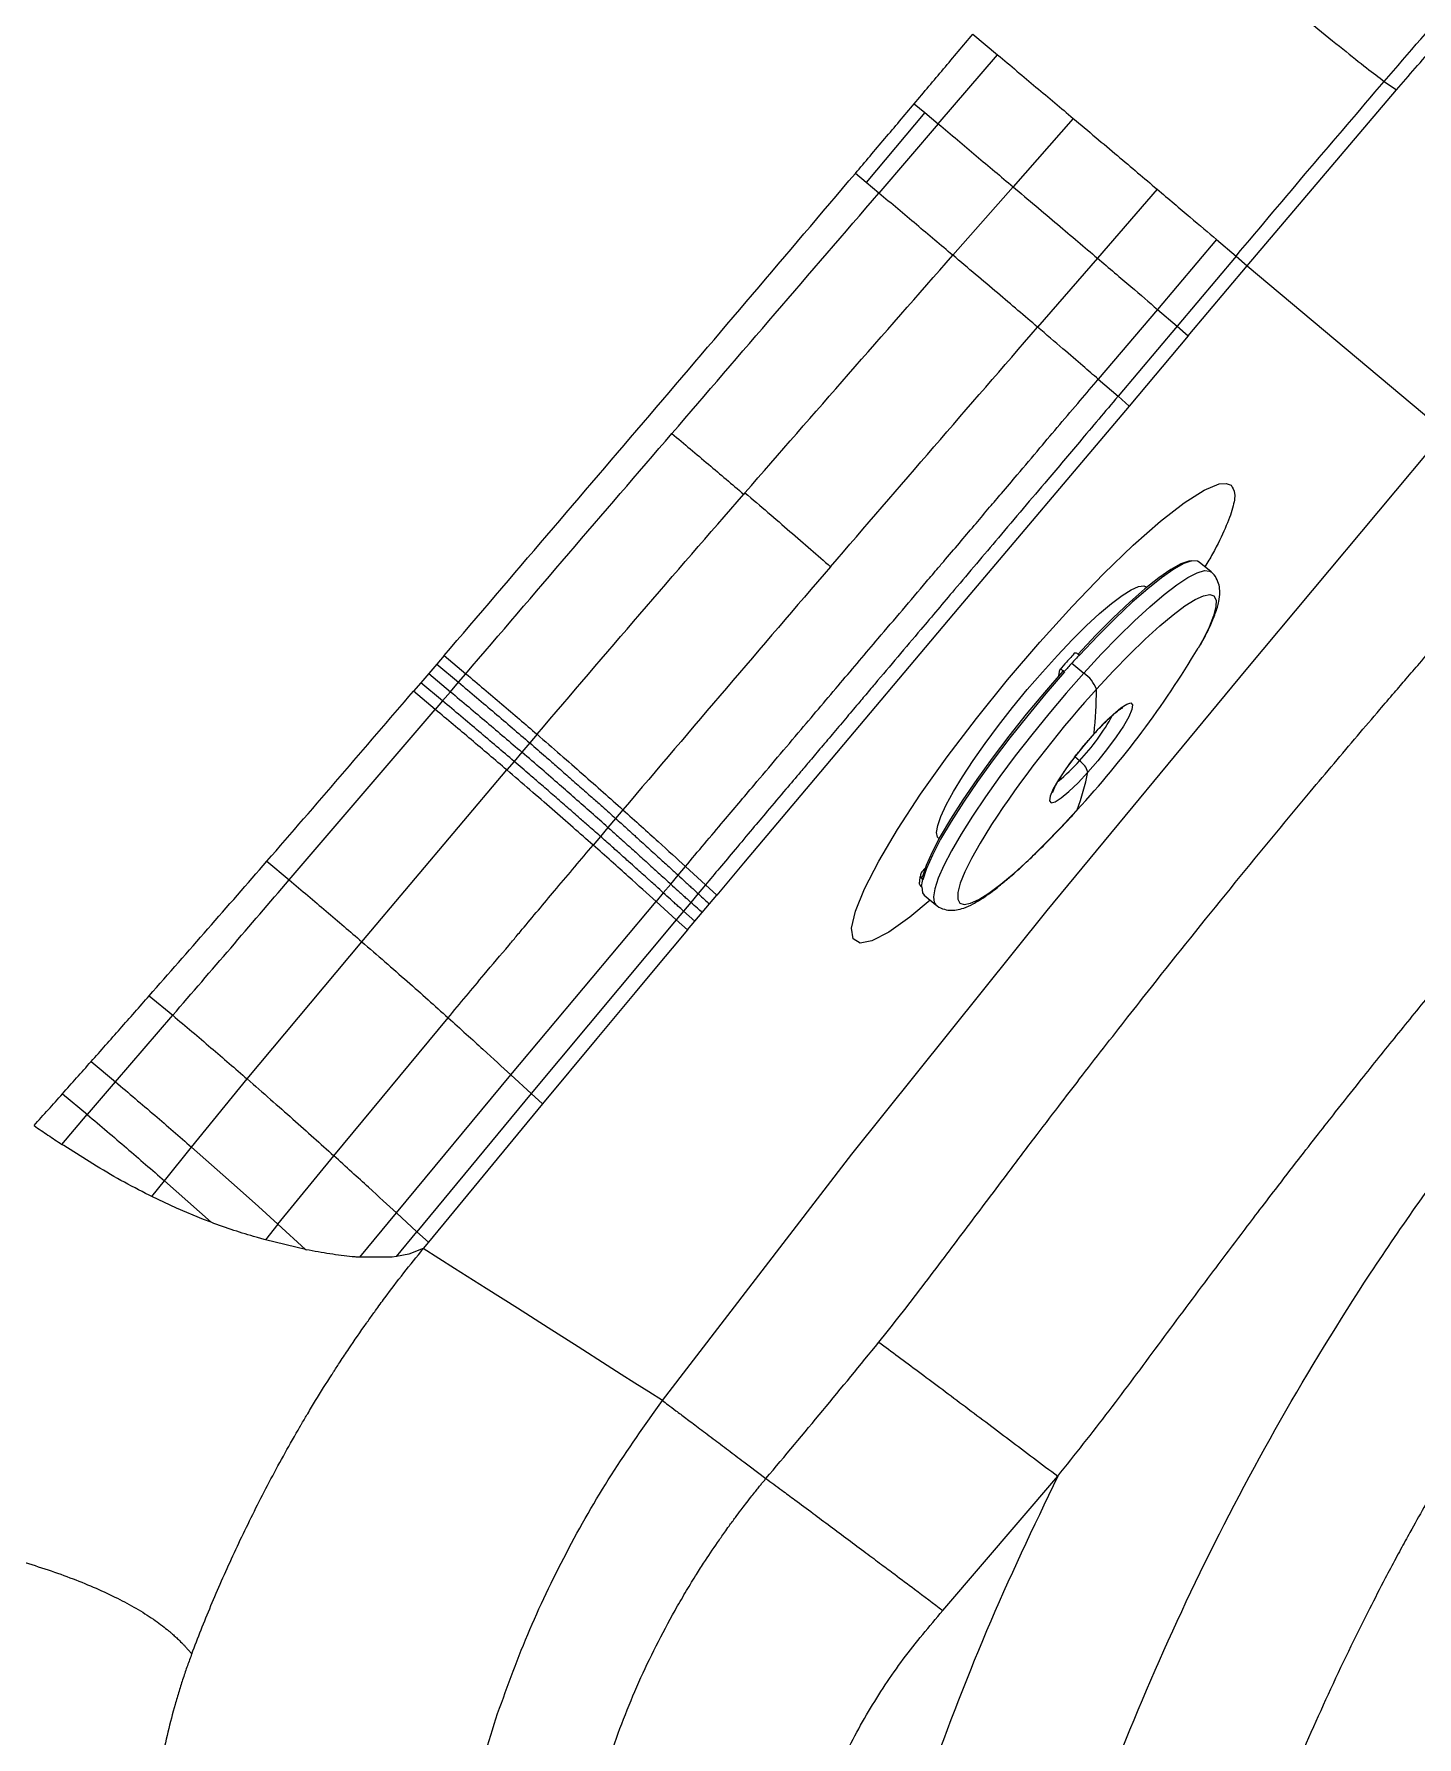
# Model space of a CAD drawing. Extents: x -51 to 27, y -13 to 136.
# Drawn here: x -26.74 to -20.89, y 50.06 to 57.27 of the extents above; entities that cross this region are included whole.
import ezdxf

# ---------------------------------------------------------------- set-up
doc = ezdxf.new("R2010")
doc.units = 0
doc.header["$MEASUREMENT"] = 0
doc.layers.add('GEOMETRY', color=2, linetype='Continuous', lineweight=25)

# ---------------------------------------------------------------- blocks, each defined once
blk = doc.blocks.new('2026 MONTERREY-BLOOM')
at = {"layer": 'GEOMETRY'}
for p, q in [((-11.09, -26.4487), (-10.9857, -26.5363)), ((-11.2365, -26.8287), (-10.9857, -26.5363)), ((-9.9293, -27.4288), (-9.2977, -26.6852)), ((-9.3497, -26.6489), (-9.2977, -26.6852)), ((-11.2938, -26.7806), (-11.5417, -27.0763)), ((-11.3382, -26.7433), (-11.2938, -26.7806)), ((-11.2938, -26.7806), (-11.2365, -26.8287)), ((-11.2365, -26.8287), (-11.4881, -27.1213)), ((-10.6657, -26.8055), (-10.9202, -27.0946)), ((-11.5417, -27.0763), (-11.5875, -27.0379)), ((-11.4881, -27.1213), (-11.5417, -27.0763)), ((-10.9203, -27.0946), (-11.1752, -27.3841)), ((-10.3112, -27.1044), (-10.5637, -27.3961)), ((-10.0596, -27.3174), (-10.3094, -27.613)), ((-10.0596, -27.3174), (-9.977, -27.3878)), ((-10.5637, -27.3961), (-10.8166, -27.6879)), ((-9.9769, -27.3878), (-10.2263, -27.6845)), ((-10.1789, -27.7255), (-9.9293, -27.4288)), ((-9.9769, -27.3878), (-9.9293, -27.4288)), ((-9.9293, -27.4289), (-9.0925, -28.131)), ((-10.3095, -27.613), (-10.5598, -27.9083)), ((-10.3094, -27.613), (-10.2263, -27.6844)), ((-10.2263, -27.6845), (-10.4762, -27.9806)), ((-10.2263, -27.6845), (-10.1789, -27.7255)), ((-10.1789, -27.7255), (-10.4289, -28.0218)), ((-10.5598, -27.9083), (-10.4763, -27.9805)), ((-10.4762, -27.9806), (-10.4289, -28.0218)), ((-10.4288, -28.0219), (-11.1495, -28.8743)), ((-9.9345, -29.1368), (-9.0925, -28.131)), ((-12.0546, -28.3885), (-12.0598, -28.3946)), ((-10.0828, -28.7232), (-10.1325, -28.6821)), ((-10.3554, -28.7889), (-10.3572, -28.7875)), ((-11.1495, -28.8743), (-11.7581, -29.5952)), ((-13.3274, -29.0769), (-13.3585, -29.1133)), ((-13.3274, -29.0769), (-13.2357, -29.1538)), ((-10.6386, -29.0755), (-10.6401, -29.0743)), ((-13.3924, -29.1528), (-13.4258, -29.1918)), ((-13.3585, -29.1133), (-13.3924, -29.1528)), ((-13.3924, -29.1528), (-13.3005, -29.2297)), ((-13.3585, -29.1133), (-13.2667, -29.1901)), ((-13.2667, -29.1901), (-13.2357, -29.1538)), ((-10.7757, -30.1557), (-9.9345, -29.1368)), ((-10.7268, -29.1616), (-10.7229, -29.1371)), ((-10.7106, -29.1452), (-10.7105, -29.1446)), ((-10.7038, -29.1448), (-10.7023, -29.146)), ((-10.6719, -29.1091), (-10.6207, -29.1515)), ((-13.4258, -29.1918), (-13.4568, -29.228)), ((-13.3648, -29.3049), (-13.4568, -29.228)), ((-13.3338, -29.2687), (-13.4258, -29.1918)), ((-13.3005, -29.2297), (-13.3338, -29.2687)), ((-13.3005, -29.2297), (-13.2667, -29.1901)), ((-10.5672, -29.2196), (-10.5886, -29.2434)), ((-13.9828, -30.0258), (-13.3648, -29.3049)), ((-13.3338, -29.2687), (-13.3648, -29.3049)), ((-12.9654, -29.4464), (-12.9987, -29.4856)), ((-12.9344, -29.4099), (-12.9654, -29.4464)), ((-13.0315, -29.5243), (-13.0624, -29.5607)), ((-12.9987, -29.4856), (-13.0315, -29.5243)), ((-10.6393, -29.5218), (-10.6584, -29.5053)), ((-13.676, -30.2869), (-13.0624, -29.5607)), ((-11.7581, -29.5951), (-12.0611, -29.9552)), ((-12.571, -29.7291), (-12.602, -29.7657)), ((-12.6342, -29.8039), (-12.6663, -29.8418)), ((-12.602, -29.7657), (-12.6342, -29.8039)), ((-12.6663, -29.8418), (-12.6971, -29.8784)), ((-11.2349, -29.8498), (-11.2332, -29.8511)), ((-14.0774, -29.9467), (-13.9828, -30.0258)), ((-12.0611, -29.9552), (-12.1742, -30.0899)), ((-12.3689, -30.043), (-12.3376, -30.0058)), ((-12.3376, -30.0058), (-12.3067, -29.969)), ((-12.3067, -29.969), (-12.222, -30.0468)), ((-11.3064, -29.9918), (-11.2925, -29.9764)), ((-11.3023, -30.0249), (-11.3038, -30.0236)), ((-12.4001, -30.0801), (-12.431, -30.1168)), ((-12.3689, -30.043), (-12.4001, -30.0801)), ((-12.2528, -30.0837), (-12.2838, -30.1206)), ((-12.2219, -30.0469), (-12.2528, -30.0837)), ((-12.2219, -30.0469), (-12.1742, -30.0899)), ((-12.2052, -30.1267), (-12.1742, -30.0899)), ((-11.3085, -30.0534), (-11.307, -30.0546)), ((-11.2962, -30.0902), (-11.2465, -30.1313)), ((-13.0449, -30.8499), (-12.431, -30.1168)), ((-12.3457, -30.1942), (-12.431, -30.1168)), ((-12.3148, -30.1575), (-12.3456, -30.1943)), ((-12.2839, -30.1205), (-12.3149, -30.1574)), ((-12.2669, -30.2003), (-12.3148, -30.1575)), ((-12.2669, -30.2003), (-12.236, -30.1635)), ((-12.236, -30.1635), (-12.2052, -30.1267)), ((-11.602, -31.1852), (-10.7757, -30.1557)), ((-12.3457, -30.1942), (-12.9592, -30.9286)), ((-12.2977, -30.2372), (-12.3626, -30.3147)), ((-12.2978, -30.2372), (-12.3456, -30.1943)), ((-12.2978, -30.2372), (-12.2669, -30.2003)), ((-14.1605, -30.8675), (-13.676, -30.2869)), ((-12.3626, -30.3147), (-12.4216, -30.3852)), ((-12.4216, -30.3852), (-12.5194, -30.5021)), ((-14.5749, -30.5154), (-14.4757, -30.5983)), ((-12.5194, -30.5021), (-12.6815, -30.6966)), ((-14.718, -30.8798), (-14.4757, -30.5983)), ((-13.7943, -31.192), (-13.3106, -30.6085)), ((-12.6816, -30.6966), (-12.9106, -30.9724)), ((-14.821, -30.7939), (-14.718, -30.8798)), ((-14.837, -31.0182), (-14.718, -30.8798)), ((-14.3962, -31.1556), (-14.1605, -30.8675)), ((-13.5294, -31.434), (-13.0449, -30.8499)), ((-13.0449, -30.8499), (-12.9592, -30.9286)), ((-14.9424, -30.9303), (-14.837, -31.0182)), ((-12.9592, -30.9286), (-13.4431, -31.5136)), ((-12.9106, -30.9724), (-12.9592, -30.9286)), ((-14.945, -31.144), (-14.8371, -31.0182)), ((-12.9106, -30.9724), (-13.3937, -31.5582)), ((-14.937, -31.1492), (-14.945, -31.144)), ((-14.8138, -31.227), (-14.937, -31.1492)), ((-14.5109, -31.2982), (-14.3962, -31.1556)), ((-14.3962, -31.1556), (-14.2027, -31.3266)), ((-14.0304, -31.4821), (-13.7943, -31.192)), ((-12.4038, -32.2276), (-11.602, -31.1852)), ((-14.564, -31.365), (-14.511, -31.2983)), ((-14.511, -31.2983), (-14.3137, -31.4737)), ((-14.564, -31.365), (-14.5761, -31.359)), ((-14.4603, -31.4136), (-14.564, -31.365)), ((-14.2027, -31.3266), (-14.1134, -31.4068)), ((-14.346, -31.4613), (-14.4603, -31.4137)), ((-14.3137, -31.4737), (-14.346, -31.4613)), ((-14.1134, -31.4068), (-14.0304, -31.4821)), ((-13.6841, -31.6214), (-13.5296, -31.4339)), ((-13.5296, -31.4339), (-13.4432, -31.5135)), ((-14.0305, -31.482), (-14.0835, -31.5481)), ((-14.0305, -31.482), (-13.9139, -31.5887)), ((-13.5294, -31.6185), (-13.4432, -31.5135)), ((-13.4431, -31.5136), (-13.3939, -31.5581)), ((-13.9139, -31.5887), (-14.0835, -31.5481)), ((-13.9139, -31.5888), (-13.9107, -31.5894)), ((-13.4769, -31.6079), (-13.5295, -31.6185)), ((-13.4158, -31.5849), (-13.4769, -31.6079)), ((-13.3939, -31.5581), (-13.4158, -31.5849)), ((-13.5476, -31.6206), (-13.6841, -31.6214)), ((-13.5294, -31.6185), (-13.5476, -31.6206)), ((-11.2174, -33.1148), (-10.7312, -32.5474))]:
    blk.add_line(p, q, dxfattribs=at)
at = {"layer": 'GEOMETRY', "flags": 128}
for points in [[(-11.2712, -30.1109), (-11.357, -30.1828), (-11.4464, -30.2465), (-11.5172, -30.2836), (-11.5679, -30.2934), (-11.5968, -30.2751), (-11.6033, -30.2297), (-11.5869, -30.1581), (-11.5483, -30.0627), (-11.4882, -29.9461), (-11.4086, -29.8118), (-11.3113, -29.6635), (-11.1993, -29.5056), (-11.0756, -29.3426), (-10.9438, -29.1791), (-10.8076, -29.0197), (-10.6709, -28.8689), (-10.5377, -28.731), (-10.4117, -28.6098), (-10.2966, -28.5088), (-10.1957, -28.4306), (-10.112, -28.3777), (-10.0477, -28.3513), (-10.0183, -28.3488), (-9.9975, -28.3569), (-9.9975, -28.3569)], [(-10.1658, -28.6773), (-10.177, -28.6784), (-10.2106, -28.6896), (-10.2531, -28.7131), (-10.304, -28.7482), (-10.3622, -28.7946), (-10.4267, -28.8512), (-10.4964, -28.9172), (-10.5702, -28.9913), (-10.6466, -29.0723)], [(-10.1325, -28.6821), (-10.1394, -28.6781), (-10.1636, -28.6769), (-10.1975, -28.6883), (-10.2405, -28.712), (-10.292, -28.7476), (-10.3508, -28.7944), (-10.4161, -28.8518), (-10.4867, -28.9185), (-10.5613, -28.9935), (-10.6386, -29.0755)], [(-10.6207, -29.1515), (-10.5469, -29.0716), (-10.475, -28.9974), (-10.4061, -28.9299), (-10.3413, -28.8702), (-10.2816, -28.8194), (-10.2279, -28.7781), (-10.1811, -28.7471), (-10.1419, -28.7268), (-10.111, -28.7176), (-10.0888, -28.7195), (-10.0832, -28.7228)], [(-11.1727, -29.6525), (-11.1344, -29.5896), (-11.0892, -29.5211), (-11.0381, -29.4485), (-10.9821, -29.3732), (-10.9223, -29.2968), (-10.86, -29.2208), (-10.7963, -29.1468), (-10.7327, -29.0763), (-10.6704, -29.0107), (-10.6106, -28.9514), (-10.5546, -28.8995), (-10.5036, -28.8562), (-10.4585, -28.8223), (-10.4203, -28.7984), (-10.3898, -28.7851), (-10.3676, -28.7827), (-10.3578, -28.787)], [(-10.5672, -29.2196), (-10.4964, -29.143), (-10.4274, -29.072), (-10.3615, -29.0078), (-10.2998, -28.9517), (-10.2435, -28.9045), (-10.1933, -28.867), (-10.1502, -28.8399), (-10.115, -28.8237), (-10.0882, -28.8186), (-10.0703, -28.8247), (-10.0615, -28.842), (-10.0622, -28.87), (-10.0721, -28.9084), (-10.0913, -28.9565), (-10.1192, -29.0134), (-10.1369, -29.0457)], [(-10.7103, -29.1428), (-10.788, -29.2326), (-10.8647, -29.3249), (-10.9388, -29.4182), (-11.009, -29.5108), (-11.0742, -29.6011), (-11.1332, -29.6875), (-11.185, -29.7685), (-11.2286, -29.8427), (-11.2632, -29.9086), (-11.2883, -29.9653), (-11.3034, -30.0116)], [(-10.7023, -29.146), (-10.781, -29.2368), (-10.8585, -29.3302), (-10.9335, -29.4246), (-11.0046, -29.5183), (-11.0706, -29.6097), (-11.1303, -29.6971), (-11.1826, -29.779), (-11.2267, -29.854), (-11.2617, -29.9208), (-11.287, -29.978), (-11.3023, -30.0249)], [(-10.6207, -29.1515), (-10.6951, -29.2357), (-10.769, -29.3229), (-10.8414, -29.4118), (-10.9109, -29.5009), (-10.9765, -29.5889), (-11.0372, -29.6743), (-11.0921, -29.7558), (-11.1402, -29.8321), (-11.1808, -29.9021), (-11.2133, -29.9645), (-11.2371, -30.0185), (-11.2518, -30.0632), (-11.2574, -30.0978), (-11.2535, -30.1219), (-11.2469, -30.1309)], [(-10.5775, -29.4065), (-10.5358, -29.3623), (-10.4974, -29.3255), (-10.4643, -29.2981), (-10.4386, -29.2818), (-10.4217, -29.2775), (-10.4146, -29.2855), (-10.4178, -29.3052), (-10.4309, -29.3356), (-10.4534, -29.3749), (-10.4839, -29.4208), (-10.5205, -29.4706), (-10.5612, -29.5215), (-10.6036, -29.5704)], [(-10.5775, -29.4065), (-10.6199, -29.4554), (-10.6606, -29.5063), (-10.6973, -29.5561), (-10.7277, -29.602), (-10.7502, -29.6412), (-10.7634, -29.6716), (-10.7665, -29.6914), (-10.7594, -29.6994), (-10.7425, -29.6951), (-10.7168, -29.6788), (-10.6838, -29.6514), (-10.6453, -29.6146), (-10.6036, -29.5704)], [(-10.5775, -29.4065), (-10.5786, -29.4091), (-10.5786, -29.4092)], [(-11.2356, -29.8492), (-11.2394, -29.8449), (-11.2439, -29.8257), (-11.2393, -29.7962), (-11.2256, -29.7569), (-11.2033, -29.7087), (-11.1727, -29.6525)], [(-11.0115, -29.7916), (-11.016, -29.7985), (-11.0601, -29.8701), (-11.0964, -29.9349), (-11.1244, -29.9919), (-11.1435, -30.0399), (-11.1535, -30.0783), (-11.1541, -30.1064), (-11.1454, -30.1236), (-11.1275, -30.1298), (-11.1006, -30.1247), (-11.0654, -30.1084), (-11.0223, -30.0814), (-10.9722, -30.0439), (-10.9158, -29.9967), (-10.8541, -29.9405), (-10.7882, -29.8764), (-10.7193, -29.8054), (-10.6484, -29.7287)], [(-11.307, -30.0546), (-11.3034, -30.0805), (-11.2962, -30.0902)], [(-13.1503, -31.7531), (-13.2835, -31.6687), (-13.4158, -31.5849)], [(-12.8872, -31.92), (-13.0175, -31.8373), (-13.1503, -31.7531)], [(-12.6371, -32.079), (-12.7602, -32.0007), (-12.8872, -31.92)], [(-12.5199, -32.1536), (-12.578, -32.1166), (-12.6371, -32.079)], [(-12.4038, -32.2276), (-12.4614, -32.1909), (-12.5199, -32.1536)]]:
    blk.add_lwpolyline(points, dxfattribs=at)
at = {"layer": 'GEOMETRY'}
for centre, radius, start, end in [((-6.9643, -32.4573), 4.9956, 137.37441, 137.91554), ((-13.7182, -26.8965), 4.1767, 317.30444, 329.03032), ((-6.8017, -32.6043), 5.2148, 137.91518, 138.4411), ((-10.701, -29.2694), 0.1427, 20.41354, 55.75026), ((-12.46, -29.2094), 1.8928, 354.02395, 359.69094), ((-7.1762, -32.3137), 4.5903, 138.02024, 146.67041), ((-11.3435, -28.862), 0.9651, 316.86462, 331.04252), ((-11.1468, -29.0816), 0.6718, 308.42754, 319.06112), ((-10.6886, -29.5954), 0.0886, 16.38138, 56.15559), ((-11.8622, -29.2999), 1.2873, 340.54349, 347.87193), ((-11.1471, -30.0639), 0.1618, 165.60503, 176.2769)]:
    blk.add_arc(centre, radius, start, end, dxfattribs=at)
for points, knots in [([(-36.6427, -38.9849), (-36.6428, -38.748), (-36.6429, -38.2513), (-36.6431, -37.4958), (-36.643, -36.7174), (-36.6423, -35.9379), (-36.6409, -35.1552), (-36.6388, -34.37), (-36.6343, -33.1243), (-36.6247, -31.4274), (-36.6007, -28.7277), (-36.5557, -25.4875), (-36.48, -22.0033), (-36.3837, -18.8258), (-36.2694, -15.9518), (-36.1467, -13.5568), (-36.0218, -11.6425), (-35.9083, -10.2086), (-35.8038, -9.1111), (-35.7174, -8.3466), (-35.6715, -7.9173), (-35.5982, -7.4928), (-35.4908, -7.0801), (-35.3398, -6.6435), (-35.1358, -6.1898), (-34.8703, -5.7277), (-34.5603, -5.2943), (-34.2088, -4.8937), (-33.8193, -4.53), (-33.3956, -4.2066), (-32.942, -3.9269), (-32.4916, -3.7075), (-32.0535, -3.5411), (-31.634, -3.4198), (-31.1992, -3.3309), (-30.7502, -3.28), (-30.3002, -3.2288), (-29.6557, -3.1612), (-28.8172, -3.0818), (-27.5048, -2.9746), (-25.9207, -2.8687), (-23.9532, -2.7617), (-21.8759, -2.6679), (-19.6786, -2.5868), (-17.2507, -2.5139), (-14.59, -2.4519), (-11.7055, -2.4029), (-8.8195, -2.3695), (-5.9364, -2.3497), (-3.0548, -2.3416), (-0.5983, -2.3393), (1.4461, -2.34), (3.0915, -2.3423), (4.7536, -2.3465), (6.4156, -2.3534), (8.0545, -2.3645), (10.4077, -2.3864), (13.4813, -2.429), (16.9743, -2.5047), (20.1483, -2.6009), (23.0112, -2.7146), (25.3952, -2.8364), (27.3074, -2.9606), (28.7412, -3.0736), (29.84, -3.1777), (30.6063, -3.2639), (31.0378, -3.31), (31.4634, -3.3805), (31.8765, -3.4857), (32.3137, -3.6341), (32.7687, -3.8357), (33.2323, -4.0987), (33.6676, -4.4064), (34.0701, -4.7558), (34.436, -5.1433), (34.7616, -5.5651), (35.0437, -6.0171), (35.2785, -6.4922), (35.464, -6.9855), (35.6016, -7.491), (35.6829, -8.0099), (35.7387, -8.5338), (35.8146, -9.2299), (35.8967, -10.0974), (36.0051, -11.4079), (36.112, -12.9931), (36.2405, -15.3392), (36.3619, -18.1726), (36.4654, -21.4568), (36.5399, -24.7062), (36.5915, -27.9302), (36.6206, -30.8028), (36.6357, -33.3227), (36.6407, -34.9225), (36.6423, -35.9634), (36.6428, -36.4441), (36.643, -36.9237), (36.6431, -37.4023), (36.643, -37.8963), (36.6429, -38.4238), (36.6428, -38.792), (36.6428, -38.9849)], [0, 0, 0, 0, 0.005138, 0.010771, 0.016381, 0.022015, 0.027673, 0.03335, 0.039042, 0.054682, 0.070145, 0.097582, 0.124946, 0.145709, 0.16651, 0.187309, 0.197707, 0.208103, 0.218498, 0.221609, 0.224784, 0.227857, 0.230942, 0.234019, 0.237865, 0.24171, 0.245555, 0.249401, 0.253246, 0.257092, 0.260938, 0.264783, 0.267936, 0.271088, 0.274241, 0.277546, 0.280882, 0.284062, 0.291597, 0.299143, 0.312612, 0.326021, 0.341866, 0.357701, 0.373696, 0.394533, 0.415407, 0.436247, 0.457116, 0.477921, 0.498728, 0.51038, 0.52225, 0.534405, 0.54642, 0.558287, 0.569942, 0.597446, 0.624936, 0.645697, 0.666299, 0.687058, 0.697455, 0.707849, 0.718242, 0.721382, 0.724571, 0.72765, 0.730727, 0.733804, 0.737651, 0.741498, 0.745344, 0.74919, 0.753036, 0.756881, 0.760725, 0.76457, 0.768352, 0.772136, 0.775907, 0.779727, 0.783559, 0.79109, 0.798621, 0.812071, 0.825537, 0.849567, 0.873561, 0.896782, 0.920041, 0.943476, 0.95907, 0.97468, 0.978164, 0.981639, 0.985104, 0.988563, 0.992016, 0.995816, 1, 1, 1, 1]), ([(-9.3497, -26.6489), (-9.1433, -26.41), (-8.7299, -25.9319), (-8.1005, -25.2243), (-7.673, -24.7641), (-7.4592, -24.5339)], [0, 0, 0, 0, 0.33288, 0.666443, 1, 1, 1, 1]), ([(-10.4708, -25.7196), (-10.4108, -25.7711), (-10.2909, -25.874), (-10.1138, -26.0244), (-9.9444, -26.1671), (-9.7867, -26.2985), (-9.6445, -26.4156), (-9.5221, -26.5148), (-9.4199, -26.596), (-9.3731, -26.6312), (-9.3497, -26.6489)], [0, 0, 0, 0, 0.125, 0.250001, 0.374996, 0.500004, 0.624994, 0.749997, 0.874997, 1, 1, 1, 1]), ([(-9.2977, -26.6852), (-9.2449, -26.6237), (-9.1535, -26.5175), (-9.0516, -26.3997), (-8.9998, -26.3401), (-8.9857, -26.3239), (-8.9815, -26.3191), (-8.9535, -26.2869), (-8.9078, -26.2344), (-8.8572, -26.1763), (-8.8306, -26.1458), (-8.7692, -26.0756), (-8.713, -26.0117), (-8.6595, -25.9508)], [0, 0, 0, 0, 0.25, 0.431731, 0.480048, 0.493569, 0.497671, 0.5, 0.625, 0.712353, 0.737391, 0.75, 1, 1, 1, 1]), ([(-11.3382, -26.7433), (-11.2968, -26.6942), (-11.214, -26.5961), (-11.1313, -26.4978), (-11.09, -26.4487)], [0, 0, 0, 0, 0.50045, 1, 1, 1, 1]), ([(-10.9857, -26.5363), (-10.9312, -26.5822), (-10.8221, -26.6739), (-10.7178, -26.7616), (-10.6657, -26.8055)], [0, 0, 0, 0, 0.5000005, 1, 1, 1, 1]), ([(-9.9769, -27.3878), (-9.8729, -27.2642), (-9.6649, -27.0169), (-9.4548, -26.7716), (-9.3497, -26.6489)], [0, 0, 0, 0, 0.5000003, 1, 1, 1, 1]), ([(-11.5875, -27.0379), (-11.546, -26.9889), (-11.4628, -26.8908), (-11.3798, -26.7925), (-11.3383, -26.7433)], [0, 0, 0, 0, 0.499552, 1, 1, 1, 1]), ([(-11.2365, -26.8287), (-11.1827, -26.874), (-11.0749, -26.9645), (-10.9718, -27.0512), (-10.9202, -27.0946)], [0, 0, 0, 0, 0.500001, 1, 1, 1, 1]), ([(-13.3274, -29.0769), (-13.1825, -28.9077), (-12.8929, -28.5694), (-12.4574, -28.0601), (-12.0221, -27.5498), (-11.7324, -27.2086), (-11.5875, -27.0379)], [0, 0, 0, 0, 0.250329, 0.500355, 0.750039, 1, 1, 1, 1]), ([(-12.3638, -28.138), (-12.218, -27.9688), (-11.9263, -27.6301), (-11.6342, -27.2909), (-11.4881, -27.1213)], [0, 0, 0, 0, 0.499789, 1, 1, 1, 1]), ([(-11.1752, -27.3841), (-11.2262, -27.3412), (-11.3282, -27.2553), (-11.4348, -27.1659), (-11.4881, -27.1213)], [0, 0, 0, 0, 0.499999, 1, 1, 1, 1]), ([(-12.0546, -28.3885), (-11.9085, -28.2211), (-11.6162, -27.886), (-11.3222, -27.5515), (-11.1751, -27.3842)], [0, 0, 0, 0, 0.499763, 1, 1, 1, 1]), ([(-11.6924, -28.7011), (-11.5468, -28.5323), (-11.2554, -28.1945), (-10.9628, -27.8569), (-10.8165, -27.688)], [0, 0, 0, 0, 0.499938, 1, 1, 1, 1]), ([(-10.5598, -27.9083), (-10.5808, -27.8901), (-10.6251, -27.8519), (-10.7102, -27.7788), (-10.7801, -27.7191), (-10.8166, -27.6879)], [0, 0, 0, 0, 0.301203, 0.63454, 1, 1, 1, 1]), ([(-12.3067, -29.969), (-12.2528, -29.905), (-12.1562, -29.7903), (-11.9928, -29.5972), (-11.8279, -29.4022), (-11.6526, -29.1954), (-11.4758, -28.9871), (-11.338, -28.825), (-11.2431, -28.7134), (-11.1941, -28.6557), (-11.1408, -28.593), (-11.0786, -28.5197), (-11.0219, -28.453), (-10.9638, -28.3844), (-10.8929, -28.3008), (-10.8108, -28.2039), (-10.7219, -28.0992), (-10.6396, -28.0022), (-10.5851, -27.9382), (-10.5597, -27.9084)], [0, 0, 0, 0, 0.093333, 0.167305, 0.281748, 0.377474, 0.468581, 0.585187, 0.613522, 0.631087, 0.669235, 0.704756, 0.73765, 0.766213, 0.804441, 0.859088, 0.90687, 0.956584, 1, 1, 1, 1]), ([(-10.4762, -27.9806), (-10.5307, -28.045), (-10.6297, -28.1621), (-10.7984, -28.3618), (-10.9746, -28.5698), (-11.1538, -28.7815), (-11.3281, -28.9875), (-11.4552, -29.1379), (-11.5412, -29.2397), (-11.5803, -29.2859), (-11.6235, -29.337), (-11.6776, -29.401), (-11.73, -29.463), (-11.7769, -29.5185), (-11.8269, -29.5777), (-11.8871, -29.6488), (-11.9549, -29.7291), (-12.0264, -29.8139), (-12.0937, -29.8939), (-12.1601, -29.9729), (-12.2021, -30.023), (-12.222, -30.0468)], [0, 0, 0, 0, 0.093333, 0.169612, 0.289187, 0.395086, 0.476723, 0.588251, 0.613296, 0.624597, 0.655404, 0.687567, 0.717599, 0.745502, 0.768277, 0.803734, 0.849081, 0.88513, 0.927182, 0.965472, 1, 1, 1, 1]), ([(-13.2357, -29.1538), (-13.0908, -28.9845), (-12.8012, -28.6463), (-12.5095, -28.3074), (-12.3638, -28.138)], [0, 0, 0, 0, 0.500314, 1, 1, 1, 1]), ([(-12.3638, -28.138), (-12.3119, -28.1816), (-12.2084, -28.2684), (-12.1093, -28.3526), (-12.0598, -28.3946)], [0, 0, 0, 0, 0.501564, 1, 1, 1, 1]), ([(-9.9975, -28.3569), (-9.9911, -28.3668), (-9.9782, -28.3866), (-9.9876, -28.4493), (-10.0201, -28.5362), (-10.0608, -28.6215), (-10.0974, -28.6833), (-10.1085, -28.7019)], [0, 0, 0, 0, 0.225623, 0.451246, 0.676868, 0.902491, 1, 1, 1, 1]), ([(-12.9344, -29.4099), (-12.7896, -29.2404), (-12.5, -28.9014), (-12.2065, -28.5635), (-12.0598, -28.3946)], [0, 0, 0, 0, 0.500231, 1, 1, 1, 1]), ([(-12.0546, -28.3885), (-11.9895, -28.4441), (-11.8591, -28.5556), (-11.7481, -28.6525), (-11.6924, -28.7011)], [0, 0, 0, 0, 0.4984028, 1, 1, 1, 1]), ([(-11.6924, -28.7011), (-11.8397, -28.8722), (-12.1342, -29.2147), (-12.4254, -29.5576), (-12.571, -29.7291)], [0, 0, 0, 0, 0.499795, 1, 1, 1, 1]), ([(-10.1313, -29.0376), (-10.1262, -29.0287), (-10.1086, -28.998), (-10.0858, -28.9513), (-10.0628, -28.897), (-10.0493, -28.8513), (-10.0444, -28.8133), (-10.0472, -28.78), (-10.0586, -28.7505), (-10.0727, -28.7293), (-10.0835, -28.7232), (-10.0848, -28.7224)], [0, 0, 0, 0, 0.066455, 0.230005, 0.397221, 0.572026, 0.71035, 0.810637, 0.901292, 0.988075, 1, 1, 1, 1]), ([(-11.4879, -31.9803), (-11.4571, -31.9419), (-11.3951, -31.8645), (-11.3035, -31.7446), (-11.2134, -31.6258), (-11.1248, -31.5081), (-11.0364, -31.3905), (-10.9388, -31.261), (-10.8349, -31.1238), (-10.7325, -30.9897), (-10.6344, -30.8619), (-10.5371, -30.7363), (-10.4358, -30.6066), (-10.258, -30.3811), (-10.0022, -30.0626), (-9.7431, -29.7485), (-9.563, -29.5339), (-9.4649, -29.418), (-9.3797, -29.3182), (-9.3107, -29.2377), (-9.2548, -29.1728), (-9.1941, -29.1024), (-9.1502, -29.0515), (-9.1247, -29.022)], [0, 0, 0, 0, 0.0390147, 0.0785288, 0.119462, 0.1572001, 0.1952197, 0.2359841, 0.2857097, 0.3315611, 0.3696529, 0.4133196, 0.4574445, 0.4999974, 0.6407697, 0.7810472, 0.8224743, 0.8626636, 0.9013255, 0.9263746, 0.9467053, 0.9691522, 1, 1, 1, 1]), ([(-10.6582, -29.065), (-10.6702, -29.078), (-10.6917, -29.1015), (-10.7133, -29.1259), (-10.723, -29.1367)], [0, 0, 0, 0, 0.554484, 1, 1, 1, 1]), ([(-10.6592, -29.0665), (-10.6588, -29.0658), (-10.6579, -29.0644), (-10.6534, -29.0655), (-10.6472, -29.0688), (-10.6424, -29.0724), (-10.6401, -29.0743)], [0, 0, 0, 0, 0.248199, 0.499736, 0.751061, 1, 1, 1, 1]), ([(-13.2357, -29.1538), (-13.1847, -29.1966), (-13.0821, -29.2831), (-12.9839, -29.3674), (-12.9344, -29.4099)], [0, 0, 0, 0, 0.496343, 1, 1, 1, 1]), ([(-10.7038, -29.1448), (-10.7062, -29.143), (-10.711, -29.1392), (-10.7171, -29.1361), (-10.7217, -29.1349), (-10.7225, -29.1363), (-10.7229, -29.1371)], [0, 0, 0, 0, 0.250657, 0.500369, 0.749261, 1, 1, 1, 1]), ([(-10.7103, -29.1428), (-10.7101, -29.1426), (-10.7099, -29.1421), (-10.7084, -29.1423), (-10.7063, -29.1432), (-10.7046, -29.1443), (-10.7038, -29.1449)], [0, 0, 0, 0, 0.249998, 0.499998, 0.749999, 1, 1, 1, 1]), ([(-14.0774, -29.9467), (-13.9739, -29.8276), (-13.7669, -29.5892), (-13.5602, -29.3484), (-13.4568, -29.228)], [0, 0, 0, 0, 0.49998, 1, 1, 1, 1]), ([(-13.3005, -29.2297), (-13.2491, -29.2729), (-13.1463, -29.3593), (-13.0479, -29.4435), (-12.9986, -29.4856)], [0, 0, 0, 0, 0.499999, 1, 1, 1, 1]), ([(-13.2667, -29.1901), (-13.2154, -29.2333), (-13.1127, -29.3198), (-13.0145, -29.4042), (-12.9654, -29.4464)], [0, 0, 0, 0, 0.499999, 1, 1, 1, 1]), ([(-13.0624, -29.5607), (-13.1123, -29.5181), (-13.211, -29.434), (-13.3139, -29.3476), (-13.3648, -29.3049)], [0, 0, 0, 0, 0.506118, 1, 1, 1, 1]), ([(-13.0315, -29.5243), (-13.0808, -29.4823), (-13.1795, -29.3982), (-13.2824, -29.3119), (-13.3338, -29.2687)], [0, 0, 0, 0, 0.500001, 1, 1, 1, 1]), ([(-10.5786, -29.4091), (-10.5723, -29.4023), (-10.5541, -29.3823), (-10.5252, -29.353), (-10.4958, -29.3258), (-10.4738, -29.308), (-10.4594, -29.2986), (-10.4573, -29.2977), (-10.4564, -29.2973)], [0, 0, 0, 0, 0.111528, 0.323226, 0.532417, 0.715011, 0.875323, 1, 1, 1, 1]), ([(-12.9654, -29.4464), (-12.9429, -29.4658), (-12.9056, -29.4979), (-12.8515, -29.5452), (-12.8003, -29.5899), (-12.7472, -29.6366), (-12.6993, -29.6791), (-12.6509, -29.7218), (-12.6204, -29.7492), (-12.602, -29.7657)], [0, 0, 0, 0, 0.170544, 0.282095, 0.422579, 0.57782, 0.718144, 0.830098, 1, 1, 1, 1]), ([(-12.9344, -29.4099), (-12.8683, -29.4672), (-12.7374, -29.5807), (-12.6261, -29.68), (-12.571, -29.7291)], [0, 0, 0, 0, 0.505034, 1, 1, 1, 1]), ([(-10.7529, -29.6557), (-10.7528, -29.6555), (-10.7527, -29.6548), (-10.7487, -29.6435), (-10.7389, -29.6238), (-10.722, -29.5948), (-10.6981, -29.5586), (-10.6683, -29.5174), (-10.6344, -29.474), (-10.6037, -29.4373), (-10.5851, -29.4164), (-10.5786, -29.4091)], [0, 0, 0, 0, 0.056634, 0.145932, 0.254325, 0.377727, 0.509916, 0.646513, 0.785165, 0.92465, 1, 1, 1, 1]), ([(-12.6663, -29.8418), (-12.6847, -29.8255), (-12.7154, -29.7983), (-12.7641, -29.7558), (-12.8123, -29.7135), (-12.8657, -29.6671), (-12.9173, -29.6225), (-12.9716, -29.5755), (-13.0091, -29.5435), (-13.0315, -29.5243)], [0, 0, 0, 0, 0.169465, 0.281964, 0.422359, 0.577658, 0.718046, 0.830741, 1, 1, 1, 1]), ([(-12.6342, -29.8039), (-12.6574, -29.7832), (-12.7022, -29.7432), (-12.7712, -29.6828), (-12.8412, -29.6216), (-12.9156, -29.5566), (-12.9703, -29.5098), (-12.9987, -29.4856)], [0, 0, 0, 0, 0.212804, 0.410923, 0.586785, 0.785968, 1, 1, 1, 1]), ([(-12.6971, -29.8784), (-12.7532, -29.829), (-12.8651, -29.7303), (-12.9967, -29.6172), (-13.0624, -29.5607)], [0, 0, 0, 0, 0.500359, 1, 1, 1, 1]), ([(-10.7312, -32.5474), (-10.6582, -32.4556), (-10.513, -32.273), (-10.3054, -31.9913), (-10.1433, -31.7741), (-10.0265, -31.6188), (-9.9562, -31.5257), (-9.8835, -31.4302), (-9.8026, -31.3244), (-9.717, -31.2135), (-9.6324, -31.1048), (-9.5466, -30.9955), (-9.4398, -30.8606), (-9.3064, -30.6945), (-9.1648, -30.5208), (-9.041, -30.3709), (-8.9435, -30.254), (-8.8583, -30.1527), (-8.7721, -30.0509), (-8.6711, -29.9328), (-8.5688, -29.8142), (-8.4786, -29.7104), (-8.4276, -29.6521), (-8.407, -29.6287)], [0, 0, 0, 0, 0.094256, 0.18753, 0.281297, 0.312089, 0.343737, 0.375062, 0.408584, 0.450774, 0.487676, 0.519287, 0.562495, 0.625972, 0.690518, 0.742616, 0.78225, 0.812855, 0.849038, 0.889442, 0.937766, 0.974937, 1, 1, 1, 1]), ([(-12.571, -29.7291), (-12.5189, -29.776), (-12.416, -29.8686), (-12.3428, -29.9358), (-12.3067, -29.969)], [0, 0, 0, 0, 0.5065275, 1, 1, 1, 1]), ([(-10.9485, -30.0258), (-10.9429, -30.0212), (-10.9191, -30.0018), (-10.8726, -29.9594), (-10.8101, -29.8996), (-10.7449, -29.8335), (-10.691, -29.7762), (-10.659, -29.741), (-10.6495, -29.7306)], [0, 0, 0, 0, 0.065503, 0.279932, 0.491684, 0.701941, 0.911313, 1, 1, 1, 1]), ([(-12.6342, -29.8039), (-12.6203, -29.8162), (-12.5975, -29.8364), (-12.5723, -29.859), (-12.5546, -29.875), (-12.5376, -29.8903), (-12.516, -29.9096), (-12.4917, -29.9315), (-12.4653, -29.9554), (-12.4396, -29.9788), (-12.4137, -30.0021), (-12.3904, -30.0232), (-12.3756, -30.0368), (-12.3689, -30.043)], [0, 0, 0, 0, 0.131372, 0.214385, 0.249037, 0.310797, 0.389059, 0.476649, 0.576334, 0.689494, 0.785481, 0.902735, 1, 1, 1, 1]), ([(-12.602, -29.7657), (-12.5866, -29.7795), (-12.5623, -29.8011), (-12.5348, -29.826), (-12.5136, -29.8453), (-12.4914, -29.8654), (-12.4644, -29.8898), (-12.4365, -29.9153), (-12.4116, -29.938), (-12.3897, -29.958), (-12.3652, -29.9803), (-12.3485, -29.9957), (-12.3376, -30.0058)], [0, 0, 0, 0, 0.145709, 0.229, 0.275385, 0.362461, 0.461646, 0.568281, 0.67989, 0.759694, 0.842566, 1, 1, 1, 1]), ([(-13.3106, -30.6085), (-13.2598, -30.5477), (-13.1746, -30.4456), (-13.0783, -30.3312), (-13.0271, -30.2704), (-13.0055, -30.2447), (-12.9484, -30.1768), (-12.8462, -30.0549), (-12.7485, -29.9393), (-12.6971, -29.8784)], [0, 0, 0, 0, 0.25, 0.419622, 0.470967, 0.5, 0.525265, 0.75, 1, 1, 1, 1]), ([(-12.431, -30.1168), (-12.4678, -30.0835), (-12.5416, -30.0167), (-12.6451, -29.9246), (-12.6971, -29.8784)], [0, 0, 0, 0, 0.4977878, 1, 1, 1, 1]), ([(-12.4001, -30.0801), (-12.4101, -30.071), (-12.4258, -30.0566), (-12.4469, -30.0377), (-12.4643, -30.0222), (-12.4835, -30.0048), (-12.5092, -29.9817), (-12.5413, -29.953), (-12.5785, -29.9199), (-12.6207, -29.8819), (-12.6506, -29.8556), (-12.6663, -29.8418)], [0, 0, 0, 0, 0.142714, 0.226581, 0.275397, 0.362492, 0.461662, 0.575728, 0.71904, 0.852761, 1, 1, 1, 1]), ([(-14.5749, -30.5154), (-14.4923, -30.4215), (-14.3269, -30.2332), (-14.1607, -30.0423), (-14.0774, -29.9467)], [0, 0, 0, 0, 0.498919, 1, 1, 1, 1]), ([(-14.4757, -30.5983), (-14.3941, -30.5036), (-14.2305, -30.3137), (-14.0655, -30.1219), (-13.9828, -30.0258)], [0, 0, 0, 0, 0.498927, 1, 1, 1, 1]), ([(-13.9828, -30.0258), (-13.9304, -30.07), (-13.8258, -30.158), (-13.7258, -30.2441), (-13.676, -30.2869)], [0, 0, 0, 0, 0.501598, 1, 1, 1, 1]), ([(-12.3376, -30.0058), (-12.3272, -30.0153), (-12.3107, -30.0304), (-12.2908, -30.0489), (-12.272, -30.0659), (-12.2603, -30.0768), (-12.2529, -30.0836)], [0, 0, 0, 0, 0.315947, 0.5, 0.684162, 1, 1, 1, 1]), ([(-11.3113, -30.0008), (-11.3129, -30.0076), (-11.3156, -30.0198), (-11.3164, -30.0306), (-11.3168, -30.0355)], [0, 0, 0, 0, 0.553789, 1, 1, 1, 1]), ([(-11.3064, -29.9918), (-11.3082, -29.9943), (-11.3116, -29.9992), (-11.3126, -30.0082), (-11.3101, -30.017), (-11.3059, -30.0215), (-11.3038, -30.0236)], [0, 0, 0, 0, 0.2492583, 0.5003247, 0.7513676, 1, 1, 1, 1]), ([(-11.3023, -30.0249), (-11.3032, -30.024), (-11.3049, -30.0221), (-11.3059, -30.0184), (-11.3056, -30.0154), (-11.3046, -30.0131), (-11.3038, -30.0121), (-11.3034, -30.0116)], [0, 0, 0, 0, 0.249496, 0.499284, 0.749092, 0.873165, 1, 1, 1, 1]), ([(-11.2649, -37.8849), (-11.2603, -37.6418), (-11.2512, -37.1556), (-11.1777, -36.4295), (-11.0608, -35.7095), (-10.8967, -34.9987), (-10.6873, -34.3002), (-10.4331, -33.6167), (-10.1354, -32.9511), (-9.7953, -32.3064), (-9.4144, -31.6848), (-8.9937, -31.0899), (-8.5378, -30.5211), (-8.2041, -30.1683), (-8.0373, -29.9919)], [0, 0, 0, 0, 0.0833988, 0.1667854, 0.2501597, 0.333522, 0.4168723, 0.5002108, 0.5835376, 0.6668528, 0.7501565, 0.8334489, 0.91673, 1, 1, 1, 1]), ([(-11.2483, -30.1297), (-11.2483, -30.1297), (-11.241, -30.1386), (-11.2185, -30.1487), (-11.1878, -30.1553), (-11.1576, -30.1531), (-11.1255, -30.1443), (-11.0881, -30.1271), (-11.0422, -30.099), (-10.9955, -30.0652), (-10.9619, -30.0371), (-10.9485, -30.0258)], [0, 0, 0, 0, 0.00007, 0.092366, 0.180657, 0.274372, 0.386951, 0.537267, 0.70521, 0.882023, 1, 1, 1, 1]), ([(-12.3149, -30.1574), (-12.3223, -30.1506), (-12.3341, -30.1399), (-12.3531, -30.1229), (-12.373, -30.1045), (-12.3897, -30.0895), (-12.4001, -30.0801)], [0, 0, 0, 0, 0.315824, 0.5, 0.685092, 1, 1, 1, 1]), ([(-12.3689, -30.043), (-12.3584, -30.0525), (-12.3419, -30.0675), (-12.322, -30.0859), (-12.3031, -30.1029), (-12.2913, -30.1137), (-12.2839, -30.1205)], [0, 0, 0, 0, 0.316438, 0.5, 0.683309, 1, 1, 1, 1]), ([(-11.3085, -30.0533), (-11.3106, -30.0511), (-11.3148, -30.0468), (-11.3172, -30.0398), (-11.3166, -30.036), (-11.3164, -30.0351)], [0, 0, 0, 0, 0.432001, 0.862369, 1, 1, 1, 1]), ([(-12.236, -30.1635), (-12.2421, -30.1582), (-12.2542, -30.1474), (-12.2739, -30.1295), (-12.2838, -30.1206)], [0, 0, 0, 0, 0.5, 1, 1, 1, 1]), ([(-13.676, -30.2869), (-13.6104, -30.3439), (-13.4788, -30.4582), (-13.3668, -30.5583), (-13.3106, -30.6085)], [0, 0, 0, 0, 0.498205, 1, 1, 1, 1]), ([(-7.4526, -30.4104), (-7.4992, -30.4576), (-7.5981, -30.5577), (-7.7513, -30.719), (-7.9049, -30.8891), (-8.0521, -31.0593), (-8.1987, -31.2359), (-8.3586, -31.4374), (-8.5231, -31.6565), (-8.642, -31.824), (-8.7107, -31.9238), (-8.7391, -31.9655), (-8.7784, -32.0239), (-8.829, -32.1003), (-8.8895, -32.1937), (-8.9467, -32.2842), (-9.0178, -32.399), (-9.0962, -32.5298), (-9.176, -32.6681), (-9.235, -32.7736), (-9.2744, -32.8457), (-9.3092, -32.9102), (-9.3536, -32.9939), (-9.4519, -33.1842), (-9.5899, -33.4693), (-9.7751, -33.8926), (-9.9619, -34.3799), (-10.1374, -34.9268), (-10.2852, -35.4893), (-10.401, -36.0564), (-10.4614, -36.4694), (-10.4893, -36.7086), (-10.4977, -36.7859), (-10.5072, -36.8784), (-10.5159, -36.9725), (-10.5225, -37.0518), (-10.5267, -37.1068), (-10.5305, -37.1585), (-10.5344, -37.2188), (-10.5382, -37.2825), (-10.5411, -37.339), (-10.5437, -37.3963), (-10.5462, -37.4614), (-10.549, -37.5489), (-10.5515, -37.6558), (-10.5535, -37.7715), (-10.5546, -37.849), (-10.5551, -37.8849)], [0, 0, 0, 0, 0.02396, 0.050836, 0.080327, 0.10677, 0.132119, 0.1632, 0.199706, 0.231068, 0.237402, 0.243476, 0.249291, 0.262801, 0.276595, 0.289486, 0.301474, 0.32536, 0.344582, 0.359138, 0.36903, 0.374257, 0.385639, 0.403238, 0.451634, 0.50003, 0.570092, 0.640062, 0.707392, 0.780081, 0.849043, 0.858071, 0.867092, 0.877117, 0.891665, 0.901237, 0.905833, 0.911623, 0.919952, 0.927638, 0.934682, 0.940397, 0.94837, 0.958202, 0.97201, 0.987002, 1, 1, 1, 1]), ([(-14.821, -30.7939), (-14.7801, -30.7477), (-14.6984, -30.6555), (-14.616, -30.5621), (-14.5749, -30.5154)], [0, 0, 0, 0, 0.500305, 1, 1, 1, 1]), ([(-14.4757, -30.5983), (-14.4214, -30.6441), (-14.3139, -30.7348), (-14.2113, -30.8236), (-14.1605, -30.8675)], [0, 0, 0, 0, 0.504898, 1, 1, 1, 1]), ([(-13.3106, -30.6085), (-13.259, -30.655), (-13.1557, -30.7481), (-13.0819, -30.8159), (-13.0449, -30.8499)], [0, 0, 0, 0, 0.4995, 1, 1, 1, 1]), ([(-14.9424, -30.9303), (-14.9224, -30.9079), (-14.8821, -30.8626), (-14.8415, -30.8169), (-14.821, -30.7939)], [0, 0, 0, 0, 0.496481, 1, 1, 1, 1]), ([(-14.718, -30.8798), (-14.6622, -30.9269), (-14.5523, -31.0198), (-14.4477, -31.1108), (-14.3962, -31.1556)], [0, 0, 0, 0, 0.507415, 1, 1, 1, 1]), ([(-14.1605, -30.8675), (-14.0946, -30.9252), (-13.9627, -31.0405), (-13.8504, -31.1415), (-13.7943, -31.192)], [0, 0, 0, 0, 0.500351, 1, 1, 1, 1]), ([(-15.0625, -31.0648), (-15.0424, -31.0423), (-15.0024, -30.9976), (-14.9623, -30.9526), (-14.9424, -30.9303)], [0, 0, 0, 0, 0.504158, 1, 1, 1, 1]), ([(-9.8347, -37.8849), (-9.8306, -37.67), (-9.8224, -37.24), (-9.7565, -36.5979), (-9.6518, -35.9614), (-9.5048, -35.3331), (-9.3172, -34.7157), (-9.0895, -34.112), (-8.8228, -33.5245), (-8.5181, -32.9558), (-8.177, -32.4081), (-7.8001, -31.8845), (-7.3919, -31.3846), (-7.0932, -31.0752), (-6.9439, -30.9205)], [0, 0, 0, 0, 0.083337, 0.166673, 0.250009, 0.333343, 0.416676, 0.500009, 0.583342, 0.666674, 0.750005, 0.833337, 0.916668, 1, 1, 1, 1]), ([(-14.8371, -31.0182), (-14.7812, -31.0654), (-14.6696, -31.1596), (-14.5638, -31.2521), (-14.511, -31.2983)], [0, 0, 0, 0, 0.500482, 1, 1, 1, 1]), ([(-15.0625, -31.0648), (-15.0429, -31.0783), (-15.0039, -31.105), (-14.9645, -31.131), (-14.9449, -31.1439)], [0, 0, 0, 0, 0.502962, 1, 1, 1, 1]), ([(-14.5761, -31.359), (-14.6156, -31.3386), (-14.6944, -31.298), (-14.774, -31.2506), (-14.8138, -31.227)], [0, 0, 0, 0, 0.500852, 1, 1, 1, 1]), ([(-13.5294, -31.434), (-13.5663, -31.4), (-13.6401, -31.3319), (-13.743, -31.2386), (-13.7943, -31.192)], [0, 0, 0, 0, 0.500629, 1, 1, 1, 1]), ([(-14.1225, -31.5371), (-14.1538, -31.5277), (-14.2159, -31.5091), (-14.2812, -31.4854), (-14.3136, -31.4737)], [0, 0, 0, 0, 0.504056, 1, 1, 1, 1]), ([(-14.0835, -31.5481), (-14.09, -31.5463), (-14.1029, -31.5427), (-14.116, -31.539), (-14.1225, -31.5371)], [0, 0, 0, 0, 0.500906, 1, 1, 1, 1]), ([(-13.8108, -31.6072), (-13.8271, -31.6046), (-13.8595, -31.5994), (-13.8938, -31.5927), (-13.9108, -31.5894)], [0, 0, 0, 0, 0.503776, 1, 1, 1, 1]), ([(-13.716, -31.619), (-13.7314, -31.6174), (-13.7619, -31.6143), (-13.7945, -31.6096), (-13.8108, -31.6072)], [0, 0, 0, 0, 0.503455, 1, 1, 1, 1]), ([(-13.5785, -31.7932), (-13.552, -31.758), (-13.4992, -31.6878), (-13.4435, -31.6192), (-13.4158, -31.5849)], [0, 0, 0, 0, 0.501867, 1, 1, 1, 1]), ([(-13.684, -31.6215), (-13.6892, -31.6212), (-13.6998, -31.6204), (-13.7106, -31.6195), (-13.716, -31.619)], [0, 0, 0, 0, 0.501153, 1, 1, 1, 1]), ([(-13.731, -32.0089), (-13.7063, -31.9727), (-13.6816, -31.9363), (-13.6551, -31.8989), (-13.6516, -31.894), (-13.639, -31.8762), (-13.6143, -31.8417), (-13.5916, -31.811), (-13.5785, -31.7932)], [0, 0, 0, 0, 0.499999, 0.502474, 0.520426, 0.568923, 0.75, 1, 1, 1, 1]), ([(-13.8712, -32.2275), (-13.8487, -32.191), (-13.826, -32.1544), (-13.8018, -32.1166), (-13.7987, -32.1118), (-13.787, -32.0937), (-13.7642, -32.0585), (-13.7431, -32.027), (-13.731, -32.0089)], [0, 0, 0, 0, 0.499999, 0.501839, 0.5184, 0.566226, 0.750001, 1, 1, 1, 1]), ([(-11.9659, -32.5572), (-11.8857, -32.4616), (-11.7251, -32.2704), (-11.567, -32.077), (-11.4879, -31.9803)], [0, 0, 0, 0, 0.499998, 1, 1, 1, 1]), ([(-11.4879, -31.9803), (-11.4336, -32.0206), (-11.3251, -32.1012), (-11.1361, -32.2426), (-10.9361, -32.3928), (-10.7995, -32.4959), (-10.7312, -32.5474)], [0, 0, 0, 0, 0.25, 0.5, 0.75, 1, 1, 1, 1]), ([(-14.0001, -32.4485), (-13.9795, -32.4118), (-13.9588, -32.3751), (-13.9373, -32.3381), (-13.9371, -32.3378), (-13.9364, -32.3366), (-13.9337, -32.3319), (-13.9231, -32.3138), (-13.902, -32.2781), (-13.8824, -32.246), (-13.8712, -32.2275)], [0, 0, 0, 0, 0.4999896, 0.5001369, 0.5012962, 0.5045155, 0.5166909, 0.5639729, 0.749996, 1, 1, 1, 1]), ([(-13.1093, -33.5737), (-13.0662, -33.4541), (-12.9799, -33.2147), (-12.8143, -32.8704), (-12.6254, -32.5384), (-12.4777, -32.3312), (-12.4038, -32.2276)], [0, 0, 0, 0, 0.2500027, 0.5000102, 0.7500084, 1, 1, 1, 1]), ([(-12.4038, -32.2276), (-12.3965, -32.2331), (-12.382, -32.244), (-12.3481, -32.2694), (-12.3057, -32.3012), (-12.2531, -32.3406), (-12.1928, -32.3859), (-12.1273, -32.4352), (-12.0537, -32.4908), (-11.9977, -32.5332), (-11.9659, -32.5572)], [0, 0, 0, 0, 0.124999, 0.250001, 0.374993, 0.499975, 0.632075, 0.749988, 0.858425, 1, 1, 1, 1]), ([(-14.1167, -32.6681), (-14.0981, -32.6317), (-14.0609, -32.5591), (-14.0204, -32.4854), (-14.0001, -32.4485)], [0, 0, 0, 0, 0.500206, 1, 1, 1, 1]), ([(-10.7312, -32.5474), (-10.835, -32.7641), (-11.0424, -33.1975), (-11.2101, -33.6478), (-11.2939, -33.873)], [0, 0, 0, 0, 0.5, 1, 1, 1, 1]), ([(-12.8048, -35.0729), (-12.8055, -35.0555), (-12.8073, -35.0147), (-12.8089, -34.9506), (-12.8094, -34.8819), (-12.8088, -34.8165), (-12.8071, -34.753), (-12.8039, -34.6774), (-12.7983, -34.5892), (-12.7893, -34.4909), (-12.7685, -34.3145), (-12.7231, -34.0603), (-12.6313, -33.7329), (-12.5082, -33.4159), (-12.3996, -33.2006), (-12.3292, -33.0774), (-12.3075, -33.0405), (-12.2858, -33.0045), (-12.26, -32.9627), (-12.222, -32.9035), (-12.1808, -32.8419), (-12.1444, -32.7899), (-12.1193, -32.7546), (-12.0963, -32.7231), (-12.0731, -32.6924), (-12.0511, -32.6639), (-12.0314, -32.6389), (-12.0137, -32.6165), (-11.9994, -32.5984), (-11.9878, -32.583), (-11.9762, -32.5697), (-11.9694, -32.5614), (-11.9659, -32.5572)], [0, 0, 0, 0, 0.019277, 0.045168, 0.070792, 0.095211, 0.117537, 0.140955, 0.178864, 0.215228, 0.25004, 0.375038, 0.500036, 0.625033, 0.750031, 0.766061, 0.781821, 0.797313, 0.812536, 0.836124, 0.875038, 0.894387, 0.906287, 0.922886, 0.937538, 0.948844, 0.962665, 0.97275, 0.980466, 0.988134, 0.993972, 1, 1, 1, 1]), ([(-11.9659, -32.5572), (-11.9438, -32.5734), (-11.9044, -32.6021), (-11.8377, -32.6515), (-11.7695, -32.7023), (-11.694, -32.7585), (-11.6192, -32.8143), (-11.5466, -32.8684), (-11.4806, -32.9177), (-11.412, -32.9689), (-11.3256, -33.0336), (-11.2574, -33.0848), (-11.2174, -33.1148)], [0, 0, 0, 0, 0.1064389, 0.1895547, 0.2999527, 0.400039, 0.5001257, 0.5972514, 0.6805734, 0.7500896, 0.8537426, 1, 1, 1, 1]), ([(-14.2211, -32.8838), (-14.2045, -32.8482), (-14.1713, -32.777), (-14.1349, -32.7044), (-14.1167, -32.6681)], [0, 0, 0, 0, 0.501172, 1, 1, 1, 1]), ([(-14.3139, -33.0946), (-14.2992, -33.0599), (-14.2697, -32.9905), (-14.2373, -32.9194), (-14.2211, -32.8838)], [0, 0, 0, 0, 0.500401, 1, 1, 1, 1]), ([(-14.7093, -33.0636), (-14.6958, -33.0705), (-14.6689, -33.0843), (-14.6438, -33.0986), (-14.6312, -33.1058)], [0, 0, 0, 0, 0.4984264, 1, 1, 1, 1]), ([(-14.6312, -33.1058), (-14.6184, -33.1134), (-14.5927, -33.1286), (-14.5695, -33.1442), (-14.5578, -33.152)], [0, 0, 0, 0, 0.497879, 1, 1, 1, 1]), ([(-14.3952, -33.2983), (-14.3823, -33.2648), (-14.3566, -33.1977), (-14.3281, -33.129), (-14.3139, -33.0946)], [0, 0, 0, 0, 0.499994, 1, 1, 1, 1]), ([(-11.8721, -35.0738), (-11.8772, -34.9853), (-11.8873, -34.8084), (-11.8703, -34.5426), (-11.8285, -34.2799), (-11.7584, -34.0239), (-11.6602, -33.7765), (-11.5358, -33.5412), (-11.3889, -33.318), (-11.2746, -33.1825), (-11.2174, -33.1148)], [0, 0, 0, 0, 0.124983, 0.249957, 0.374969, 0.499982, 0.623686, 0.750006, 0.875018, 1, 1, 1, 1]), ([(-14.4988, -33.1962), (-14.4957, -33.1987), (-14.4894, -33.2039), (-14.4835, -33.209), (-14.4805, -33.2116)], [0, 0, 0, 0, 0.498368, 1, 1, 1, 1]), ([(-14.4805, -33.2116), (-14.4755, -33.2161), (-14.4653, -33.2251), (-14.4564, -33.2336), (-14.452, -33.2379)], [0, 0, 0, 0, 0.500324, 1, 1, 1, 1]), ([(-14.452, -33.2379), (-14.4455, -33.2443), (-14.4359, -33.254), (-14.426, -33.2643), (-14.421, -33.2699), (-14.4186, -33.2726), (-14.4178, -33.2735)], [0, 0, 0, 0, 0.499972, 0.749983, 0.910566, 1, 1, 1, 1]), ([(-14.3952, -33.2983), (-14.4014, -33.3149), (-14.4138, -33.3483), (-14.4257, -33.3834), (-14.4316, -33.401)], [0, 0, 0, 0, 0.5, 1, 1, 1, 1]), ([(-14.4178, -33.2735), (-14.4163, -33.2752), (-14.4144, -33.2773), (-14.4125, -33.2794), (-14.412, -33.2799), (-14.4119, -33.2801), (-14.4118, -33.2801), (-14.4099, -33.2823), (-14.4064, -33.2864), (-14.4025, -33.2904), (-14.3995, -33.2936), (-14.3982, -33.2952), (-14.3973, -33.2962)], [0, 0, 0, 0, 0.183939, 0.231737, 0.244595, 0.248265, 0.24941, 0.250095, 0.500001, 0.749907, 0.837681, 1, 1, 1, 1]), ([(-14.3952, -33.2983), (-14.3955, -33.2979), (-14.3962, -33.2972), (-14.3969, -33.2965), (-14.3973, -33.2962)], [0, 0, 0, 0, 0.501086, 1, 1, 1, 1]), ([(-14.4316, -33.401), (-14.4375, -33.4192), (-14.4493, -33.4555), (-14.4603, -33.4935), (-14.4658, -33.5126)], [0, 0, 0, 0, 0.5, 1, 1, 1, 1]), ([(-14.4658, -33.5126), (-14.4763, -33.551), (-14.4973, -33.6278), (-14.5144, -33.7109), (-14.5229, -33.7524)], [0, 0, 0, 0, 0.500002, 1, 1, 1, 1]), ([(-13.357, -35.0729), (-13.3535, -34.9458), (-13.3466, -34.6915), (-13.2973, -34.3128), (-13.2222, -33.9383), (-13.1469, -33.6953), (-13.1093, -33.5737)], [0, 0, 0, 0, 0.2500005, 0.5000014, 0.7500018, 1, 1, 1, 1])]:
    blk.add_open_spline(points, degree=3, knots=knots, dxfattribs=at)
for points in [[(-10.6657, -26.8055), (-10.6019, -26.8592), (-10.4741, -26.9666), (-10.3655, -27.0584), (-10.3112, -27.1044)], [(-10.9202, -27.0946), (-10.8561, -27.1487), (-10.7277, -27.257), (-10.6184, -27.3497), (-10.5637, -27.3961)], [(-10.3112, -27.1044), (-10.2624, -27.1455), (-10.1649, -27.2279), (-10.0947, -27.2875), (-10.0596, -27.3174)], [(-10.8166, -27.6879), (-10.8715, -27.6411), (-10.9814, -27.5474), (-11.1106, -27.4385), (-11.1752, -27.3841)], [(-10.5637, -27.3961), (-10.5144, -27.438), (-10.4157, -27.5218), (-10.3449, -27.5826), (-10.3095, -27.613)], [(-12.2528, -30.0837), (-12.243, -30.0927), (-12.2233, -30.1106), (-12.2112, -30.1213), (-12.2052, -30.1267)], [(-15.1147, -32.9084), (-15.077, -32.9198), (-15.0017, -32.9425), (-14.9322, -32.9684), (-14.8974, -32.9813)], [(-14.8974, -32.9813), (-14.8644, -32.9944), (-14.7983, -33.0206), (-14.7389, -33.0493), (-14.7093, -33.0636)], [(-14.5578, -33.152), (-14.5473, -33.1593), (-14.5263, -33.1741), (-14.508, -33.1888), (-14.4988, -33.1962)]]:
    blk.add_open_spline(points, degree=3, dxfattribs=at)

msp = doc.modelspace()

# ---------------------------------------------------------------- block references
msp.add_blockref('2026 MONTERREY-BLOOM', (-11.682, 83.7145))

doc.saveas('drawing.dxf')
